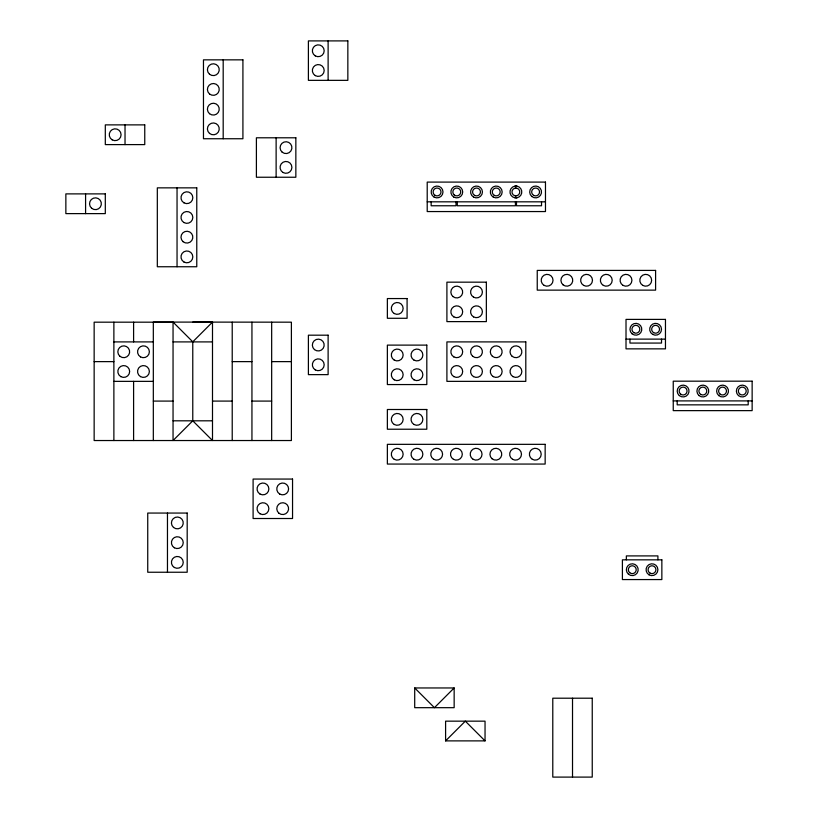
<?xml version="1.0" encoding="UTF-8"?>
<svg xmlns="http://www.w3.org/2000/svg" width="818" height="818" viewBox="0 0 818 818"><rect width="100%" height="100%" fill="white"/><g stroke="black" fill="none" stroke-linecap="round" stroke-linejoin="round"><path stroke-width="1.23" d="M192.772 341.822L173.048 322.098L173.048 440.534L192.772 420.81L192.772 341.822L212.496 322.098L153.324 322.098L153.324 440.534M454.154 687.958L434.43 707.682L414.706 687.958L414.706 707.682L454.154 707.682L454.154 687.958L414.706 687.958M445.595 740.883L465.319 721.159L485.043 740.883L485.043 721.159L445.595 721.159L445.595 740.883L485.043 740.883M516.915 186.136L515.882 186.054L516.915 186.136A5.92 5.92 0 0 1 516.915 197.792L514.941 197.792M514.941 186.136L515.964 186.044M515.279 188.079L515.964 188.017M515.882 195.911L516.567 195.85A3.947 3.947 0 0 0 516.567 188.079L515.882 188.017M515.882 197.884L516.915 197.792M427.211 201.821L545.473 201.821M173.048 322.18L94.152 322.18L94.152 440.534L291.392 440.534L291.392 322.18L192.772 322.098M626.015 339.122L665.463 339.122M113.876 341.904L153.324 341.904M173.048 341.904L212.496 341.904M94.152 361.628L113.876 361.628M232.22 361.628L251.944 361.628M271.668 361.628L291.392 361.628M113.876 381.362L153.324 381.362M673.245 400.902L752.141 400.902M153.324 401.086L173.048 401.086M212.496 401.086L232.22 401.086M251.944 401.086L271.668 401.086M173.048 420.81L212.496 420.81M515.279 195.85L515.964 195.911M192.772 420.81L212.496 440.534L212.496 322.098M515.391 201.821L515.473 205.768L457.293 205.768L457.293 201.821M748.194 400.902L748.194 404.849L677.192 404.849L677.192 400.902M661.517 339.122L661.517 343.069L629.952 343.069L629.952 339.122M657.907 559.839L657.907 555.903L626.353 555.903L626.353 559.839M572.518 698.204L572.518 777.1M541.526 201.821L541.526 205.768L516.475 205.768L516.475 201.821M456.015 201.821L456.015 205.768L431.158 205.768L431.158 201.821M328.12 40.9L328.12 80.348M276.126 137.792L276.126 177.24M271.668 322.18L271.668 440.534M251.944 322.18L251.944 440.534M232.22 322.18L232.22 440.534M223.191 59.847L223.191 138.743M177.046 187.854L177.046 266.75M167.465 513.06L167.465 572.242M133.6 322.18L133.6 341.904M133.6 381.362L133.6 440.534M125.031 124.878L125.031 144.602M113.876 322.18L113.876 440.534M85.583 193.886L85.583 213.621M515.197 195.85A3.947 3.947 0 0 1 515.197 188.079M514.859 197.792A5.92 5.92 0 0 1 514.859 186.136M347.844 40.9L308.396 40.9L308.396 80.348L347.844 80.348L347.844 40.9M242.915 59.847L203.467 59.847L203.467 138.743L242.915 138.743L242.915 59.847M144.755 124.878L105.307 124.878L105.307 144.602L144.755 144.602L144.755 124.878M295.85 137.792L256.402 137.792L256.402 177.24L295.85 177.24L295.85 137.792M545.473 182.097L427.211 182.097L427.211 211.555L545.473 211.555L545.473 182.097M196.77 187.854L157.322 187.854L157.322 266.75L196.77 266.75L196.77 187.854M105.307 193.886L65.859 193.886L65.859 213.621L105.307 213.621L105.307 193.886M655.596 270.41L537.242 270.41L537.242 290.134L655.596 290.134L655.596 270.41M486.352 282.169L446.904 282.169L446.904 321.617L486.352 321.617L486.352 282.169M407.088 298.56L387.364 298.56L387.364 318.284L407.088 318.284L407.088 298.56M665.463 319.398L626.015 319.398L626.015 348.857L665.463 348.857L665.463 319.398M328.12 335.186L308.396 335.186L308.396 374.634L328.12 374.634L328.12 335.186M525.8 341.904L446.904 341.904L446.904 381.362L525.8 381.362L525.8 341.904M426.812 345.114L387.364 345.114L387.364 384.562L426.812 384.562L426.812 345.114M752.141 381.178L673.245 381.178L673.245 410.636L752.141 410.636L752.141 381.178M426.812 409.501L387.364 409.501L387.364 429.225L426.812 429.225L426.812 409.501M545.156 444.338L387.364 444.338L387.364 464.062L545.156 464.062L545.156 444.338M292.547 479.062L253.099 479.062L253.099 518.51L292.547 518.51L292.547 479.062M187.189 513.06L147.741 513.06L147.741 572.242L187.189 572.242L187.189 513.06M661.854 559.839L622.406 559.839L622.406 579.563L661.854 579.563L661.854 559.839M592.242 698.204L552.784 698.204L552.784 777.1L592.242 777.1L592.242 698.204M413.99 424.481A5.92 5.92 0 0 0 422.865 419.358A5.92 5.92 0 0 0 413.99 414.235A5.92 5.92 0 0 0 413.99 424.481M394.266 424.481A5.92 5.92 0 0 0 403.141 419.358A5.92 5.92 0 0 0 394.266 414.235A5.92 5.92 0 0 0 394.266 424.481M413.99 379.828A5.92 5.92 0 0 0 422.865 374.705A5.92 5.92 0 0 0 413.99 369.583A5.92 5.92 0 0 0 413.99 379.828M394.266 379.828A5.92 5.92 0 0 0 403.141 374.705A5.92 5.92 0 0 0 394.266 369.583A5.92 5.92 0 0 0 394.266 379.828M413.99 360.104A5.92 5.92 0 0 0 422.865 354.981A5.92 5.92 0 0 0 413.99 349.859A5.92 5.92 0 0 0 413.99 360.104M394.266 360.104A5.92 5.92 0 0 0 403.141 354.981A5.92 5.92 0 0 0 394.266 349.859A5.92 5.92 0 0 0 394.266 360.104M394.266 313.539A5.92 5.92 0 0 0 403.141 308.417A5.92 5.92 0 0 0 394.266 303.294A5.92 5.92 0 0 0 394.266 313.539M394.266 459.327A5.92 5.92 0 0 0 403.141 454.205A5.92 5.92 0 0 0 394.266 449.082A5.92 5.92 0 0 0 394.266 459.327M413.99 459.327A5.92 5.92 0 0 0 422.865 454.205A5.92 5.92 0 0 0 413.99 449.082A5.92 5.92 0 0 0 413.99 459.327M453.438 459.327A5.92 5.92 0 0 0 462.313 454.205A5.92 5.92 0 0 0 453.438 449.082A5.92 5.92 0 0 0 453.438 459.327M433.714 459.327A5.92 5.92 0 0 0 442.589 454.205A5.92 5.92 0 0 0 433.714 449.082A5.92 5.92 0 0 0 433.714 459.327M473.162 459.327A5.92 5.92 0 0 0 482.037 454.205A5.92 5.92 0 0 0 473.162 449.082A5.92 5.92 0 0 0 473.162 459.327M492.037 458.734A5.92 5.92 0 0 0 501.669 455.227A5.92 5.92 0 0 0 493.827 448.642A5.92 5.92 0 0 0 492.037 458.734M512.61 459.327A5.92 5.92 0 0 0 521.485 454.205A5.92 5.92 0 0 0 512.61 449.082A5.92 5.92 0 0 0 512.61 459.327M532.334 459.327A5.92 5.92 0 0 0 541.209 454.205A5.92 5.92 0 0 0 532.334 449.082A5.92 5.92 0 0 0 532.334 459.327M512.978 376.617A5.92 5.92 0 0 0 521.853 371.495A5.92 5.92 0 0 0 512.978 366.372A5.92 5.92 0 0 0 512.978 376.617M493.254 376.617A5.92 5.92 0 0 0 502.129 371.495A5.92 5.92 0 0 0 493.254 366.372A5.92 5.92 0 0 0 493.254 376.617M492.416 356.3A5.92 5.92 0 0 0 502.037 352.793A5.92 5.92 0 0 0 494.195 346.208A5.92 5.92 0 0 0 492.416 356.3M512.14 356.3A5.92 5.92 0 0 0 521.772 352.793A5.92 5.92 0 0 0 513.919 346.208A5.92 5.92 0 0 0 512.14 356.3M472.692 356.3A5.92 5.92 0 0 0 482.313 352.793A5.92 5.92 0 0 0 474.471 346.208A5.92 5.92 0 0 0 472.692 356.3M453.806 356.893A5.92 5.92 0 0 0 462.681 351.771A5.92 5.92 0 0 0 453.806 346.648A5.92 5.92 0 0 0 453.806 356.893M473.53 376.617A5.92 5.92 0 0 0 482.405 371.495A5.92 5.92 0 0 0 473.53 366.372A5.92 5.92 0 0 0 473.53 376.617M453.806 376.617A5.92 5.92 0 0 0 462.681 371.495A5.92 5.92 0 0 0 453.806 366.372A5.92 5.92 0 0 0 453.806 376.617M473.53 316.883A5.92 5.92 0 0 0 482.405 311.76A5.92 5.92 0 0 0 473.53 306.638A5.92 5.92 0 0 0 473.53 316.883M452.957 296.566A5.92 5.92 0 0 0 462.589 293.059A5.92 5.92 0 0 0 454.747 286.474A5.92 5.92 0 0 0 452.957 296.566M453.806 316.883A5.92 5.92 0 0 0 462.681 311.76A5.92 5.92 0 0 0 453.806 306.638A5.92 5.92 0 0 0 453.806 316.883M473.53 297.159A5.92 5.92 0 0 0 482.405 292.036A5.92 5.92 0 0 0 473.53 286.913A5.92 5.92 0 0 0 473.53 297.159M314.46 349.583A5.92 5.92 0 0 0 324.092 346.075A5.92 5.92 0 0 0 316.239 339.49A5.92 5.92 0 0 0 314.46 349.583M315.308 369.9A5.92 5.92 0 0 0 324.184 364.777A5.92 5.92 0 0 0 315.308 359.654A5.92 5.92 0 0 0 315.308 369.9M632.069 333.795A5.92 5.92 0 0 0 641.701 330.288A5.92 5.92 0 0 0 633.848 323.703A5.92 5.92 0 0 0 632.069 333.795M652.641 334.388A5.92 5.92 0 0 0 661.517 329.265A5.92 5.92 0 0 0 652.641 324.132A5.92 5.92 0 0 0 652.641 334.388M653.623 332.681A3.947 3.947 0 0 0 659.543 329.265A3.947 3.947 0 0 0 653.623 325.85A3.947 3.947 0 0 0 653.623 332.681M633.899 332.681A3.947 3.947 0 0 0 639.819 329.265A3.947 3.947 0 0 0 633.899 325.85A3.947 3.947 0 0 0 633.899 332.681M740.31 394.46A3.947 3.947 0 0 0 746.22 391.045A3.947 3.947 0 0 0 740.31 387.63A3.947 3.947 0 0 0 740.31 394.46M718.746 395.575A5.92 5.92 0 0 0 728.378 392.067A5.92 5.92 0 0 0 720.525 385.482A5.92 5.92 0 0 0 718.746 395.575M720.014 394.071A3.947 3.947 0 0 0 726.435 391.73A3.947 3.947 0 0 0 721.2 387.333A3.947 3.947 0 0 0 720.014 394.071M738.47 395.575A5.92 5.92 0 0 0 748.102 392.067A5.92 5.92 0 0 0 740.259 385.482A5.92 5.92 0 0 0 738.47 395.575M699.022 395.575A5.92 5.92 0 0 0 708.654 392.067A5.92 5.92 0 0 0 700.801 385.482A5.92 5.92 0 0 0 699.022 395.575M700.852 394.46A3.947 3.947 0 0 0 706.772 391.045A3.947 3.947 0 0 0 700.852 387.63A3.947 3.947 0 0 0 700.852 394.46M679.298 395.575A5.92 5.92 0 0 0 688.93 392.067A5.92 5.92 0 0 0 681.077 385.482A5.92 5.92 0 0 0 679.298 395.575M680.566 394.071A3.947 3.947 0 0 0 686.987 391.73A3.947 3.947 0 0 0 681.752 387.333A3.947 3.947 0 0 0 680.566 394.071M494.276 195.379A3.947 3.947 0 0 0 500.187 191.964A3.947 3.947 0 0 0 494.276 188.549A3.947 3.947 0 0 0 494.276 195.379M493.285 197.087A5.92 5.92 0 0 0 502.16 191.964A5.92 5.92 0 0 0 493.285 186.841A5.92 5.92 0 0 0 493.285 197.087M473.561 197.087A5.92 5.92 0 0 0 482.436 191.964A5.92 5.92 0 0 0 473.561 186.841A5.92 5.92 0 0 0 473.561 197.087M474.542 195.379A3.947 3.947 0 0 0 480.463 191.964A3.947 3.947 0 0 0 474.542 188.549A3.947 3.947 0 0 0 474.542 195.379M454.256 194.981A3.947 3.947 0 0 0 460.677 192.649A3.947 3.947 0 0 0 455.442 188.252A3.947 3.947 0 0 0 454.256 194.981M453.837 197.087A5.92 5.92 0 0 0 462.712 191.964A5.92 5.92 0 0 0 453.837 186.841A5.92 5.92 0 0 0 453.837 197.087M434.113 197.087A5.92 5.92 0 0 0 442.988 191.964A5.92 5.92 0 0 0 434.113 186.841A5.92 5.92 0 0 0 434.113 197.087M435.094 195.379A3.947 3.947 0 0 0 441.014 191.964A3.947 3.947 0 0 0 435.094 188.549A3.947 3.947 0 0 0 435.094 195.379M533.633 195.379A3.947 3.947 0 0 0 539.553 191.964A3.947 3.947 0 0 0 533.633 188.549A3.947 3.947 0 0 0 533.633 195.379M531.802 196.494A5.92 5.92 0 0 0 541.434 192.987A5.92 5.92 0 0 0 533.581 186.402A5.92 5.92 0 0 0 531.802 196.494M563.029 284.807A5.92 5.92 0 0 0 572.661 281.3A5.92 5.92 0 0 0 564.809 274.715A5.92 5.92 0 0 0 563.029 284.807M544.154 285.4A5.92 5.92 0 0 0 553.029 280.277A5.92 5.92 0 0 0 544.154 275.145A5.92 5.92 0 0 0 544.154 285.4M583.602 285.4A5.92 5.92 0 0 0 592.477 280.277A5.92 5.92 0 0 0 583.602 275.145A5.92 5.92 0 0 0 583.602 285.4M603.326 285.4A5.92 5.92 0 0 0 612.201 280.277A5.92 5.92 0 0 0 603.326 275.145A5.92 5.92 0 0 0 603.326 285.4M642.774 285.4A5.92 5.92 0 0 0 651.649 280.277A5.92 5.92 0 0 0 642.774 275.145A5.92 5.92 0 0 0 642.774 285.4M623.05 285.4A5.92 5.92 0 0 0 631.925 280.277A5.92 5.92 0 0 0 623.05 275.145A5.92 5.92 0 0 0 623.05 285.4M628.469 574.236A5.92 5.92 0 0 0 638.101 570.729A5.92 5.92 0 0 0 630.249 564.144A5.92 5.92 0 0 0 628.469 574.236M649.032 574.829A5.92 5.92 0 0 0 657.907 569.706A5.92 5.92 0 0 0 649.032 564.584A5.92 5.92 0 0 0 649.032 574.829M629.737 572.723A3.947 3.947 0 0 0 636.159 570.391A3.947 3.947 0 0 0 630.923 565.995A3.947 3.947 0 0 0 629.737 572.723M650.024 573.121A3.947 3.947 0 0 0 655.934 569.706A3.947 3.947 0 0 0 650.024 566.291A3.947 3.947 0 0 0 650.024 573.121M315.308 75.614A5.92 5.92 0 0 0 324.184 70.491A5.92 5.92 0 0 0 315.308 65.358A5.92 5.92 0 0 0 315.308 75.614M315.308 55.89A5.92 5.92 0 0 0 324.184 50.767A5.92 5.92 0 0 0 315.308 45.634A5.92 5.92 0 0 0 315.308 55.89M209.52 74.233A5.92 5.92 0 0 0 219.152 70.737A5.92 5.92 0 0 0 211.3 64.141A5.92 5.92 0 0 0 209.52 74.233M209.52 93.958A5.92 5.92 0 0 0 219.152 90.461A5.92 5.92 0 0 0 211.3 83.865A5.92 5.92 0 0 0 209.52 93.958M112.209 139.858A5.92 5.92 0 0 0 121.084 134.735A5.92 5.92 0 0 0 112.209 129.612A5.92 5.92 0 0 0 112.209 139.858M209.52 133.416A5.92 5.92 0 0 0 219.152 129.909A5.92 5.92 0 0 0 211.3 123.313A5.92 5.92 0 0 0 209.52 133.416M209.52 113.692A5.92 5.92 0 0 0 219.152 110.185A5.92 5.92 0 0 0 211.3 103.589A5.92 5.92 0 0 0 209.52 113.692M91.647 208.283A5.92 5.92 0 0 0 101.268 204.776A5.92 5.92 0 0 0 93.426 198.191A5.92 5.92 0 0 0 91.647 208.283M183.948 222.557A5.92 5.92 0 0 0 192.823 217.435A5.92 5.92 0 0 0 183.948 212.312A5.92 5.92 0 0 0 183.948 222.557M183.948 202.833A5.92 5.92 0 0 0 192.823 197.711A5.92 5.92 0 0 0 183.948 192.588A5.92 5.92 0 0 0 183.948 202.833M183.948 262.016A5.92 5.92 0 0 0 192.823 256.883A5.92 5.92 0 0 0 183.948 251.76A5.92 5.92 0 0 0 183.948 262.016M183.099 241.699A5.92 5.92 0 0 0 192.731 238.191A5.92 5.92 0 0 0 184.878 231.596A5.92 5.92 0 0 0 183.099 241.699M283.028 172.506A5.92 5.92 0 0 0 291.903 167.383A5.92 5.92 0 0 0 283.028 162.25A5.92 5.92 0 0 0 283.028 172.506M282.19 152.189A5.92 5.92 0 0 0 291.821 148.682A5.92 5.92 0 0 0 283.969 142.097A5.92 5.92 0 0 0 282.19 152.189M260.001 494.052A5.92 5.92 0 0 0 268.877 488.929A5.92 5.92 0 0 0 260.001 483.806A5.92 5.92 0 0 0 260.001 494.052M279.725 494.052A5.92 5.92 0 0 0 288.601 488.929A5.92 5.92 0 0 0 279.725 483.806A5.92 5.92 0 0 0 279.725 494.052M278.887 513.183A5.92 5.92 0 0 0 288.519 509.675A5.92 5.92 0 0 0 280.666 503.09A5.92 5.92 0 0 0 278.887 513.183M260.001 513.776A5.92 5.92 0 0 0 268.877 508.653A5.92 5.92 0 0 0 260.001 503.53A5.92 5.92 0 0 0 260.001 513.776M174.367 547.774A5.92 5.92 0 0 0 183.242 542.651A5.92 5.92 0 0 0 174.367 537.528A5.92 5.92 0 0 0 174.367 547.774M173.528 527.457A5.92 5.92 0 0 0 183.16 523.949A5.92 5.92 0 0 0 175.308 517.365A5.92 5.92 0 0 0 173.528 527.457M174.367 567.498A5.92 5.92 0 0 0 183.242 562.375A5.92 5.92 0 0 0 174.367 557.252A5.92 5.92 0 0 0 174.367 567.498M119.939 356.3A5.92 5.92 0 0 0 129.561 352.793A5.92 5.92 0 0 0 121.718 346.208A5.92 5.92 0 0 0 119.939 356.3M140.502 356.893A5.92 5.92 0 0 0 149.377 351.771A5.92 5.92 0 0 0 140.502 346.648A5.92 5.92 0 0 0 140.502 356.893M120.778 376.617A5.92 5.92 0 0 0 129.653 371.495A5.92 5.92 0 0 0 120.778 366.372A5.92 5.92 0 0 0 120.778 376.617M140.502 376.617A5.92 5.92 0 0 0 149.377 371.495A5.92 5.92 0 0 0 140.502 366.372A5.92 5.92 0 0 0 140.502 376.617"/></g></svg>
